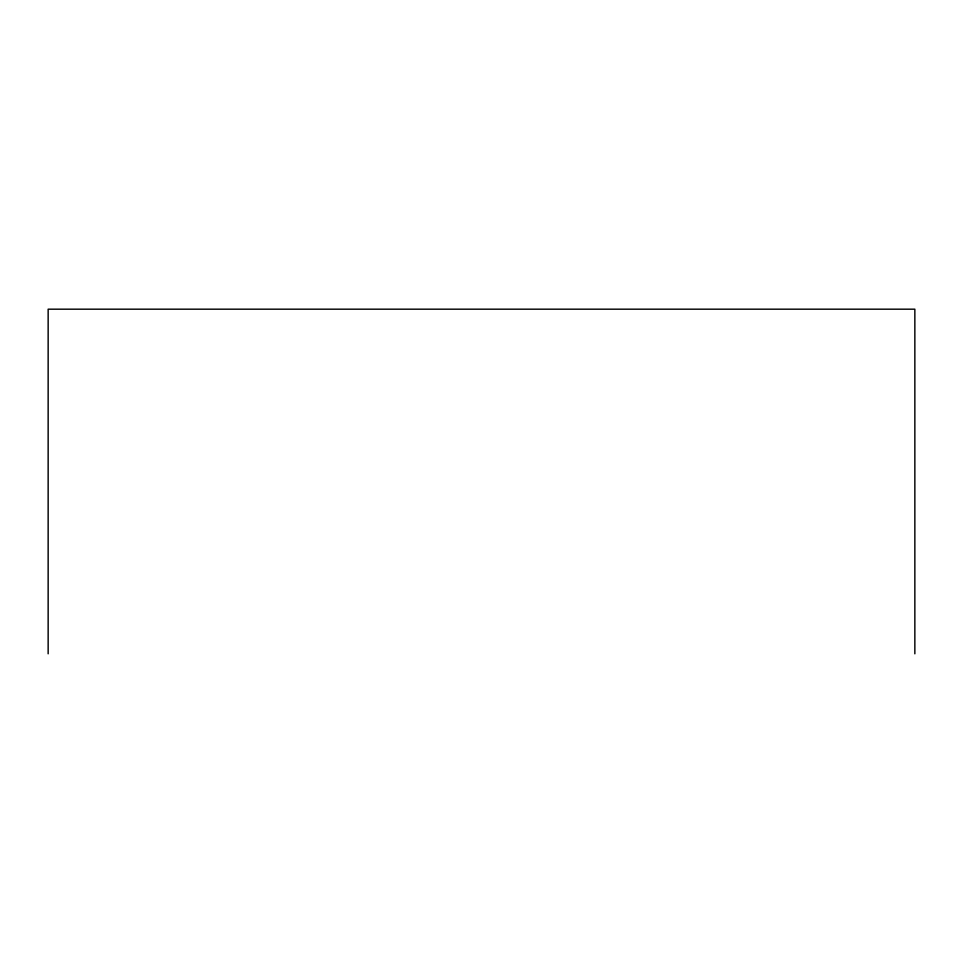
<?xml version="1.0" encoding="UTF-8"?>
<svg xmlns="http://www.w3.org/2000/svg" width="963" height="963" viewBox="0 0 963 963"><rect width="100%" height="100%" fill="white"/><g stroke="black" fill="none" stroke-linecap="round" stroke-linejoin="round"><path stroke-width="1.44" d="M914.85 653.817L914.85 309.183L48.15 309.183L48.15 653.817"/></g></svg>
